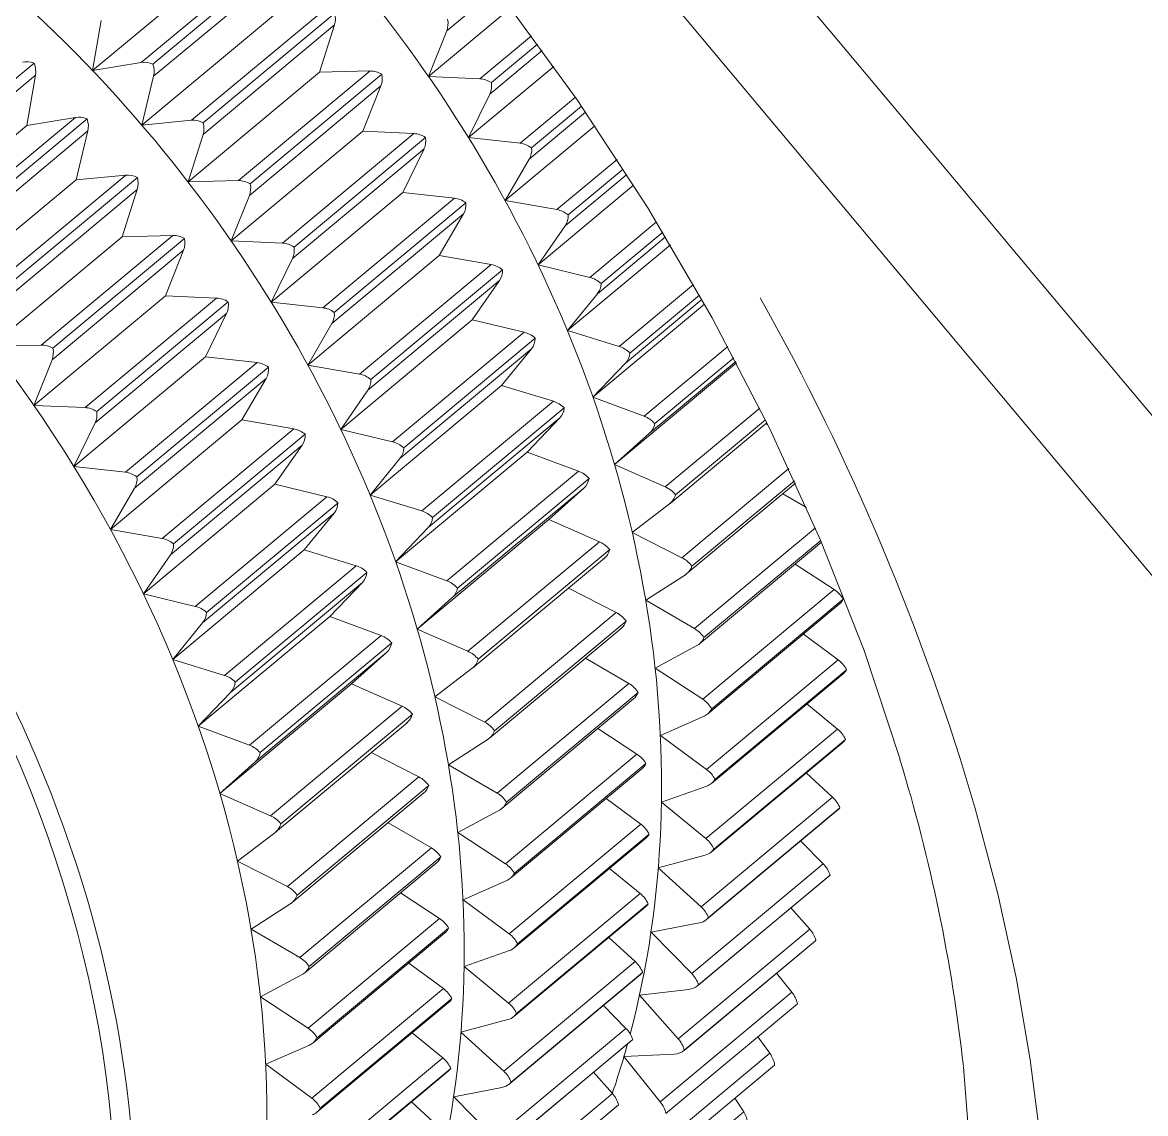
# Model space of a CAD drawing. Header units: metres. Extents: x 2999 to 3109, y 1752 to 1796.
# Drawn here: x 3008.44036 to 3008.44807, y 1761.3687 to 1761.37619 of the extents above; entities that cross this region are included whole.
import ezdxf

# ---------------------------------------------------------------- set-up
doc = ezdxf.new("R2010")
doc.units = ezdxf.units.M
doc.layers.add('PAREDES', color=7, linetype='Continuous')

msp = doc.modelspace()

# ---------------------------------------------------------------- linework, layer by layer
at = {"layer": 'PAREDES', "color": 253, "lineweight": 0}
for p, q in [((3008.365135056973, 1761.471513251216), (3008.474482411902, 1761.340893195721)), ((3008.441174046079, 1761.37591400672), (3008.442077265487, 1761.376666745483)), ((3008.441254057787, 1761.375902862756), (3008.442157390384, 1761.376655656475)), ((3008.440840212531, 1761.375858289867), (3008.441743545128, 1761.376611083587)), ((3008.441258560164, 1761.375820467508), (3008.442161779572, 1761.376573206271)), ((3008.443271251005, 1761.37613064313), (3008.443613724317, 1761.376416028092)), ((3008.44117746572, 1761.375485092417), (3008.442080685128, 1761.37623783118)), ((3008.441518592334, 1761.375517264497), (3008.44242183133, 1761.37626997986)), ((3008.441598873736, 1761.375500854072), (3008.442502093144, 1761.376253592835)), ((3008.443146441269, 1761.375818012181), (3008.44371095095, 1761.376288476833)), ((3008.440898959499, 1761.37620305492), (3008.440840212531, 1761.375858289867)), ((3008.44159822398, 1761.375419478801), (3008.442501462976, 1761.376172194164)), ((3008.442501462976, 1761.376172194164), (3008.442398221361, 1761.375847491085)), ((3008.443271251005, 1761.37613064313), (3008.443146441269, 1761.375818012181)), ((3008.44349796609, 1761.375802772735), (3008.443852720579, 1761.376098398971)), ((3008.443577657198, 1761.375776037851), (3008.443895080567, 1761.376040571885)), ((3008.443566759805, 1761.375697585716), (3008.443926568689, 1761.375997443192)), ((3008.439534494363, 1761.375156959589), (3008.44043771377, 1761.375909698352)), ((3008.440840212531, 1761.375858289867), (3008.441174046079, 1761.37591400672)), ((3008.441495001953, 1761.375094752322), (3008.442398221361, 1761.375847491085)), ((3008.441842089506, 1761.375103259421), (3008.442745308914, 1761.375855998184)), ((3008.442398221361, 1761.375847491085), (3008.442745308914, 1761.375855998184)), ((3008.443420773798, 1761.375398270304), (3008.444006476237, 1761.375886396676)), ((3008.439544120593, 1761.375073958476), (3008.44044734, 1761.375826697239)), ((3008.44044734, 1761.375826697239), (3008.440388593033, 1761.375481932186)), ((3008.441258560164, 1761.375820467508), (3008.44117746572, 1761.375485092417)), ((3008.441922144323, 1761.375081604866), (3008.44282547692, 1761.375834398586)), ((3008.443146441269, 1761.375818012181), (3008.44349796609, 1761.375802772735)), ((3008.441916318499, 1761.375001468329), (3008.442819631507, 1761.375754285448)), ((3008.442819631507, 1761.375754285448), (3008.44269482177, 1761.375441654499)), ((3008.443566759805, 1761.375697585716), (3008.443420773798, 1761.375398270304)), ((3008.443775379827, 1761.375359382862), (3008.44415469667, 1761.375675491646)), ((3008.44383829206, 1761.375251142759), (3008.444224816097, 1761.375573284977)), ((3008.443854304547, 1761.375327668336), (3008.444197339458, 1761.375613523436)), ((3008.439485373625, 1761.374729193423), (3008.440388593033, 1761.375481932186)), ((3008.439819187584, 1761.374784933676), (3008.440722426581, 1761.375537649039)), ((3008.439899218881, 1761.374773766312), (3008.440802457878, 1761.375526481675)), ((3008.440388593033, 1761.375481932186), (3008.440722426581, 1761.375537649039)), ((3008.44117746572, 1761.375485092417), (3008.441518592334, 1761.375517264497)), ((3008.443671806778, 1761.374966426001), (3008.444288081555, 1761.375480026324)), ((3008.439903701669, 1761.374691394464), (3008.440806940666, 1761.375444109827)), ((3008.440806940666, 1761.375444109827), (3008.440725846222, 1761.375108734736)), ((3008.44159822398, 1761.375419478801), (3008.441495001953, 1761.375094752322)), ((3008.441791582773, 1761.374688939137), (3008.44269482177, 1761.375441654499)), ((3008.442143033584, 1761.374673597934), (3008.443046346591, 1761.375426415053)), ((3008.442222818292, 1761.374646941407), (3008.4431260377, 1761.37539968017)), ((3008.44269482177, 1761.375441654499), (3008.443046346591, 1761.375426415053)), ((3008.443420773798, 1761.375398270304), (3008.443775379827, 1761.375359382862)), ((3008.44221180771, 1761.374568434315), (3008.443115140306, 1761.375321228034)), ((3008.443115140306, 1761.375321228034), (3008.442969154299, 1761.375021912622)), ((3008.44383829206, 1761.375251142759), (3008.443671806778, 1761.374966426001)), ((3008.444027965998, 1761.374904004357), (3008.444440756777, 1761.375248016136)), ((3008.444105760828, 1761.374867364076), (3008.444483373285, 1761.375182085846)), ((3008.439822607225, 1761.374356019373), (3008.440725846222, 1761.375108734736)), ((3008.440163733838, 1761.374388191452), (3008.441066972835, 1761.375140906815)), ((3008.440244015241, 1761.374371781028), (3008.441147254237, 1761.375124496391)), ((3008.440725846222, 1761.375108734736), (3008.441066972835, 1761.375140906815)), ((3008.441495001953, 1761.375094752322), (3008.441842089506, 1761.375103259421)), ((3008.444084776925, 1761.374793163926), (3008.444507134484, 1761.375145144645)), ((3008.440243291474, 1761.374290304001), (3008.441146604481, 1761.37504312112)), ((3008.441146604481, 1761.37504312112), (3008.441043382455, 1761.374718394641)), ((3008.441916318499, 1761.375001468329), (3008.441791582773, 1761.374688939137)), ((3008.442065915302, 1761.374269197259), (3008.442969154299, 1761.375021912622)), ((3008.442969154299, 1761.375021912622), (3008.443323760328, 1761.374983025181)), ((3008.443898434532, 1761.374524180386), (3008.444554474027, 1761.375070910175)), ((3008.442420521332, 1761.374230309818), (3008.443323760328, 1761.374983025181)), ((3008.442499372041, 1761.374198493535), (3008.443402591448, 1761.374951232298)), ((3008.443671806778, 1761.374966426001), (3008.444027965998, 1761.374904004357)), ((3008.442483433565, 1761.374122069714), (3008.443386672561, 1761.374874785077)), ((3008.443386672561, 1761.374874785077), (3008.44322018728, 1761.37459006832)), ((3008.444084776925, 1761.374793163926), (3008.443898434532, 1761.374524180386)), ((3008.444254653758, 1761.374438486888), (3008.44471172164, 1761.374819365834)), ((3008.440140143458, 1761.373965679278), (3008.441043382455, 1761.374718394641)), ((3008.440487137411, 1761.37397410802), (3008.441390376408, 1761.374726823383)), ((3008.440567305417, 1761.373952508422), (3008.441470544414, 1761.374705223785)), ((3008.441043382455, 1761.374718394641), (3008.441390376408, 1761.374726823383)), ((3008.444305237153, 1761.37432557724), (3008.444774098623, 1761.374716329078)), ((3008.444331103219, 1761.374397178251), (3008.444754115978, 1761.374749707465)), ((3008.440561460004, 1761.373872395285), (3008.441464699001, 1761.374625110648)), ((3008.441464699001, 1761.374625110648), (3008.441339982865, 1761.374312558055)), ((3008.441791582773, 1761.374688939137), (3008.442143033584, 1761.374673597934)), ((3008.444099738578, 1761.374073391281), (3008.44480651357, 1761.374662394821)), ((3008.44221180771, 1761.374568434315), (3008.442065915302, 1761.374269197259)), ((3008.442316948283, 1761.373837352957), (3008.44322018728, 1761.37459006832)), ((3008.44322018728, 1761.37459006832), (3008.4435763465, 1761.374527646676)), ((3008.442673107503, 1761.373774931313), (3008.4435763465, 1761.374527646676)), ((3008.442750902334, 1761.373738291031), (3008.44365414133, 1761.374491006394)), ((3008.443898434532, 1761.374524180386), (3008.444254653758, 1761.374438486888)), ((3008.442729918429, 1761.373664090881), (3008.443633157426, 1761.374416806244)), ((3008.443633157426, 1761.374416806244), (3008.443446815033, 1761.374147822705)), ((3008.444454711828, 1761.37396484499), (3008.444965042404, 1761.374390113308)), ((3008.440436743867, 1761.373559842692), (3008.441339982865, 1761.374312558055)), ((3008.441339982865, 1761.374312558055), (3008.441691414086, 1761.374297240253)), ((3008.444305237153, 1761.37432557724), (3008.444099738578, 1761.374073391281)), ((3008.444529413239, 1761.373918968685), (3008.445006531091, 1761.374316592477)), ((3008.440788175089, 1761.37354452489), (3008.441691414086, 1761.374297240253)), ((3008.440867866197, 1761.373517790006), (3008.441771198794, 1761.374270583725)), ((3008.442065915302, 1761.374269197259), (3008.442420521332, 1761.374230309818)), ((3008.444274972395, 1761.373615901266), (3008.445042030075, 1761.374255170899)), ((3008.444498641075, 1761.37385018557), (3008.445022937628, 1761.374287105574)), ((3008.440856968803, 1761.373439337871), (3008.441760188211, 1761.374192076634)), ((3008.441760188211, 1761.374192076634), (3008.441614295804, 1761.373892839578)), ((3008.442483433565, 1761.374122069714), (3008.442316948283, 1761.373837352957)), ((3008.442543576036, 1761.373395107342), (3008.443446815033, 1761.374147822705)), ((3008.443446815033, 1761.374147822705), (3008.443803053849, 1761.374062105807)), ((3008.444099738578, 1761.374073391281), (3008.444454711828, 1761.37396484499)), ((3008.442899814852, 1761.373309390444), (3008.443803053849, 1761.374062105807)), ((3008.442976264313, 1761.373268081807), (3008.443879483721, 1761.37402082057)), ((3008.440140143458, 1761.373965679278), (3008.440487137411, 1761.37397410802)), ((3008.442950285058, 1761.37319642584), (3008.443853524054, 1761.373949141202)), ((3008.443853524054, 1761.373949141202), (3008.443648138669, 1761.3736970102)), ((3008.444627202138, 1761.373484959888), (3008.445201652999, 1761.373963706906)), ((3008.440561460004, 1761.373872395285), (3008.440436743867, 1761.373559842692)), ((3008.440711076396, 1761.373140100815), (3008.441614295804, 1761.373892839578)), ((3008.441065588826, 1761.373101135017), (3008.441968901833, 1761.373853952136)), ((3008.441614295804, 1761.373892839578), (3008.441968901833, 1761.373853952136)), ((3008.444498641075, 1761.37385018557), (3008.444274972395, 1761.373615901266)), ((3008.444423424292, 1761.373153701478), (3008.445261025817, 1761.373851707839)), ((3008.444664351014, 1761.373369081806), (3008.445255689037, 1761.373861886157)), ((3008.444699826831, 1761.373434718358), (3008.445242488555, 1761.373886972794)), ((3008.441144513546, 1761.373069420491), (3008.442047752542, 1761.373822135854)), ((3008.442316948283, 1761.373837352957), (3008.442673107503, 1761.373774931313)), ((3008.441128501059, 1761.372992894914), (3008.442031814066, 1761.373745712033)), ((3008.442031814066, 1761.373745712033), (3008.441865254774, 1761.373460893519)), ((3008.442744899672, 1761.372944294837), (3008.443648138669, 1761.3736970102)), ((3008.443648138669, 1761.3736970102), (3008.444003092329, 1761.373588487309)), ((3008.442729918429, 1761.373664090881), (3008.442543576036, 1761.373395107342)), ((3008.444274972395, 1761.373615901266), (3008.444627202138, 1761.373484959888)), ((3008.440436743867, 1761.373559842692), (3008.440788175089, 1761.37354452489)), ((3008.443099872922, 1761.372835748546), (3008.444003092329, 1761.373588487309)), ((3008.443174554744, 1761.372789895641), (3008.444077793741, 1761.373542611004)), ((3008.44477129981, 1761.373000767761), (3008.445420038513, 1761.373541385759)), ((3008.440962015777, 1761.372708178156), (3008.441865254774, 1761.373460893519)), ((3008.441865254774, 1761.373460893519), (3008.442221488005, 1761.373398573632)), ((3008.443143782581, 1761.372721112525), (3008.444047021577, 1761.373473827888)), ((3008.444047021577, 1761.373473827888), (3008.443823352897, 1761.373239543585)), ((3008.444841558295, 1761.372946316649), (3008.445459724659, 1761.373461460697)), ((3008.440856968803, 1761.373439337871), (3008.440711076396, 1761.373140100815)), ((3008.441318268597, 1761.372645834869), (3008.442221488005, 1761.373398573632)), ((3008.442543576036, 1761.373395107342), (3008.442899814852, 1761.373309390444)), ((3008.444805216421, 1761.37288703927), (3008.445469793097, 1761.373440876081)), ((3008.445461630316, 1761.373434082484), (3008.445476945039, 1761.373426247491)), ((3008.441396063427, 1761.372609194587), (3008.442299282835, 1761.37336193335)), ((3008.444664351014, 1761.373369081806), (3008.444423424292, 1761.373153701478)), ((3008.441374985924, 1761.372534916081), (3008.442278298931, 1761.3732877332)), ((3008.442278298931, 1761.3732877332), (3008.442091956538, 1761.37301874966)), ((3008.4429201139, 1761.372486828222), (3008.443823352897, 1761.373239543585)), ((3008.443823352897, 1761.373239543585), (3008.44417558264, 1761.373108602206)), ((3008.442950285058, 1761.37319642584), (3008.442744899672, 1761.372944294837)), ((3008.444423424292, 1761.373153701478), (3008.44477129981, 1761.373000767761)), ((3008.440711076396, 1761.373140100815), (3008.441065588826, 1761.373101135017)), ((3008.443272250043, 1761.372355808487), (3008.44417558264, 1761.373108602206)), ((3008.4448864847, 1761.372514221101), (3008.445620275233, 1761.373125721052)), ((3008.44118873713, 1761.372266010897), (3008.442091956538, 1761.37301874966)), ((3008.442091956538, 1761.37301874966), (3008.442448195354, 1761.372933032762)), ((3008.443344968337, 1761.372305645313), (3008.444248207333, 1761.373058360676)), ((3008.444920242597, 1761.372405056003), (3008.445665939908, 1761.373026483803)), ((3008.444954215918, 1761.372455942965), (3008.445658463712, 1761.373042830885)), ((3008.441128501059, 1761.372992894914), (3008.440962015777, 1761.372708178156)), ((3008.441544956357, 1761.372180317399), (3008.442448195354, 1761.372933032762)), ((3008.442744899672, 1761.372944294837), (3008.443099872922, 1761.372835748546)), ((3008.443309512108, 1761.372239985362), (3008.444212731516, 1761.372992724125)), ((3008.444212731516, 1761.372992724125), (3008.443971804794, 1761.372777343796)), ((3008.44557798648, 1761.372953172805), (3008.445741572344, 1761.372858169855)), ((3008.441621405818, 1761.372139008762), (3008.442524644815, 1761.372891724125)), ((3008.444801581268, 1761.372884155331), (3008.444544332503, 1761.37268846254)), ((3008.441595446151, 1761.372067329395), (3008.442498665559, 1761.372820068158)), ((3008.442498665559, 1761.372820068158), (3008.442293280174, 1761.372567937155)), ((3008.443068491786, 1761.372024526677), (3008.443971804794, 1761.372777343796)), ((3008.443971804794, 1761.372777343796), (3008.444319699901, 1761.372624386679)), ((3008.440962015777, 1761.372708178156), (3008.441318268597, 1761.372645834869)), ((3008.443143782581, 1761.372721112525), (3008.4429201139, 1761.372486828222)), ((3008.444544332503, 1761.37268846254), (3008.4448864847, 1761.372514221101)), ((3008.444972384682, 1761.372027475915), (3008.445802291426, 1761.372719080461)), ((3008.443416367305, 1761.37187159296), (3008.444319699901, 1761.372624386679)), ((3008.445006253769, 1761.371922741965), (3008.445844210105, 1761.372621085152)), ((3008.445037185954, 1761.37196547144), (3008.445838860358, 1761.372633560944)), ((3008.441374985924, 1761.372534916081), (3008.44118873713, 1761.372266010897)), ((3008.441390041177, 1761.371815221792), (3008.442293280174, 1761.372567937155)), ((3008.442293280174, 1761.372567937155), (3008.442648253424, 1761.372459390865)), ((3008.4434866998, 1761.371817243605), (3008.444389938797, 1761.372569958968)), ((3008.441745014426, 1761.371706675502), (3008.442648253424, 1761.372459390865)), ((3008.4429201139, 1761.372486828222), (3008.443272250043, 1761.372355808487)), ((3008.443450377515, 1761.371757942826), (3008.444353596922, 1761.372510681589)), ((3008.445664165263, 1761.372471038879), (3008.445931890567, 1761.372295184814)), ((3008.441819715838, 1761.371660799196), (3008.442722935245, 1761.372413537959)), ((3008.444909792102, 1761.372397382036), (3008.444637250894, 1761.372222238701)), ((3008.441788943675, 1761.371592016081), (3008.442692163082, 1761.372344754844)), ((3008.442692163082, 1761.372344754844), (3008.442468494402, 1761.37211047054)), ((3008.444106791409, 1761.372304986039), (3008.444434865201, 1761.37213786342)), ((3008.44118873713, 1761.372266010897), (3008.441544956357, 1761.372180317399)), ((3008.443309512108, 1761.372239985362), (3008.443068491786, 1761.372024526677)), ((3008.44502865157, 1761.371542469451), (3008.445931890567, 1761.372295184814)), ((3008.445090287827, 1761.371477019438), (3008.445993507235, 1761.372229758201)), ((3008.444637250894, 1761.372222238701), (3008.444972384682, 1761.372027475915)), ((3008.44506284298, 1761.371442104606), (3008.445966062388, 1761.372194843369)), ((3008.441565274994, 1761.371357731777), (3008.442468494402, 1761.37211047054)), ((3008.442468494402, 1761.37211047054), (3008.442820630545, 1761.371979450806)), ((3008.443531645794, 1761.371385124657), (3008.444434865201, 1761.37213786342)), ((3008.443599377012, 1761.37132684652), (3008.444502596419, 1761.372079585283)), ((3008.441595446151, 1761.372067329395), (3008.441390041177, 1761.371815221792)), ((3008.443068491786, 1761.372024526677), (3008.443416367305, 1761.37187159296)), ((3008.443565403691, 1761.371275959558), (3008.444468623099, 1761.372028698321)), ((3008.441917411137, 1761.371226712043), (3008.442820630545, 1761.371979450806)), ((3008.44199003583, 1761.371176470513), (3008.442893368427, 1761.371929264232)), ((3008.445719631275, 1761.371989461245), (3008.445958062982, 1761.371813799365)), ((3008.441954653613, 1761.371110912318), (3008.44285789261, 1761.371863627681)), ((3008.44285789261, 1761.371863627681), (3008.442616872288, 1761.371648168996)), ((3008.444988630983, 1761.371910894526), (3008.444701964054, 1761.371756998767)), ((3008.441390041177, 1761.371815221792), (3008.441745014426, 1761.371706675502)), ((3008.444223127985, 1761.37182409976), (3008.444520784773, 1761.371651094834)), ((3008.445054823986, 1761.371061084002), (3008.445958062982, 1761.371813799365)), ((3008.443446742362, 1761.371755058887), (3008.443189474008, 1761.371559389495)), ((3008.444701964054, 1761.371756998767), (3008.44502865157, 1761.371542469451)), ((3008.44508970122, 1761.370965034375), (3008.445992920628, 1761.371717773138)), ((3008.445113060158, 1761.37099246925), (3008.446016279566, 1761.371745208013)), ((3008.441713633291, 1761.370895453633), (3008.442616872288, 1761.371648168996)), ((3008.442616872288, 1761.371648168996), (3008.442964747806, 1761.371495235279)), ((3008.443617545777, 1761.370898379471), (3008.444520784773, 1761.371651094834)), ((3008.441788943675, 1761.371592016081), (3008.441565274994, 1761.371357731777)), ((3008.443189474008, 1761.371559389495), (3008.443531645794, 1761.371385124657)), ((3008.443651395274, 1761.370793668921), (3008.444554634271, 1761.371546384284)), ((3008.443682347048, 1761.370836374996), (3008.444585586045, 1761.371589090359)), ((3008.442061508809, 1761.370742519916), (3008.442964747806, 1761.371495235279)), ((3008.445744430317, 1761.371510667175), (3008.44595437827, 1761.371338223562)), ((3008.44209551902, 1761.370628869782), (3008.442998758017, 1761.371381585144)), ((3008.442131860894, 1761.37068814716), (3008.443035099891, 1761.371440862523)), ((3008.445037656121, 1761.371426551694), (3008.444737956183, 1761.371294499874)), ((3008.441565274994, 1761.371357731777), (3008.441917411137, 1761.371226712043)), ((3008.444309213168, 1761.371341887479), (3008.444577032072, 1761.37116611177)), ((3008.445051045673, 1761.370585429843), (3008.44595437827, 1761.371338223562)), ((3008.443554953196, 1761.371268285591), (3008.443282411988, 1761.371093142257)), ((3008.444737956183, 1761.371294499874), (3008.445054823986, 1761.371061084002)), ((3008.445086859045, 1761.370493586589), (3008.445990098042, 1761.371246301952)), ((3008.445105627104, 1761.370513954551), (3008.4460088661, 1761.371266669914)), ((3008.442751839314, 1761.371175834639), (3008.443080026295, 1761.371008766976)), ((3008.443673699476, 1761.370413318051), (3008.444577032072, 1761.37116611177)), ((3008.441954653613, 1761.371110912318), (3008.441713633291, 1761.370895453633)), ((3008.443282411988, 1761.371093142257), (3008.443617545777, 1761.370898379471)), ((3008.443707984485, 1761.370313031562), (3008.444611223482, 1761.371065746925)), ((3008.443735335732, 1761.370347868037), (3008.444638574729, 1761.3711005834)), ((3008.442176787299, 1761.370256051613), (3008.443080026295, 1761.371008766976)), ((3008.445738405745, 1761.371036555276), (3008.445920512175, 1761.370870175897)), ((3008.442244424917, 1761.370197695119), (3008.443147757514, 1761.370950488839)), ((3008.445056726117, 1761.370946424102), (3008.444745277428, 1761.370836773941)), ((3008.441713633291, 1761.370895453633), (3008.442061508809, 1761.370742519916)), ((3008.442210545196, 1761.370146886514), (3008.443113784193, 1761.370899601877)), ((3008.44436477278, 1761.370860388201), (3008.444603224076, 1761.370684702921)), ((3008.444745277428, 1761.370836773941), (3008.445051045673, 1761.370585429843)), ((3008.445017273179, 1761.370117460534), (3008.445920512175, 1761.370870175897)), ((3008.443633792077, 1761.370781798081), (3008.443347011959, 1761.370627847366)), ((3008.44505419899, 1761.370029613054), (3008.445957437987, 1761.370782328417)), ((3008.445067871199, 1761.370043327147), (3008.445971110195, 1761.37079604251)), ((3008.442868289079, 1761.370695003316), (3008.443165926278, 1761.37052202179)), ((3008.44369998508, 1761.369931987558), (3008.444603224076, 1761.370684702921)), ((3008.442091883867, 1761.370625985842), (3008.441834541502, 1761.370430214695)), ((3008.443347011959, 1761.370627847366), (3008.443673699476, 1761.370413318051)), ((3008.443758201663, 1761.369863396206), (3008.44466144066, 1761.370616111568)), ((3008.443734842725, 1761.36983596133), (3008.444638081722, 1761.370588676693)), ((3008.445701627293, 1761.370569134065), (3008.445856780401, 1761.370411751401)), ((3008.442262687282, 1761.369769306427), (3008.443165926278, 1761.37052202179)), ((3008.442327488553, 1761.369707301951), (3008.44323072755, 1761.370460017314)), ((3008.445045703917, 1761.370472386955), (3008.444723810322, 1761.370385672772)), ((3008.441834541502, 1761.370430214695), (3008.442176787299, 1761.370256051613)), ((3008.442296536779, 1761.369664595876), (3008.443199775776, 1761.370417311239)), ((3008.444389571822, 1761.370381594131), (3008.444599426175, 1761.370209072161)), ((3008.444723810322, 1761.370385672772), (3008.445017273179, 1761.370117460534)), ((3008.444953467394, 1761.369658934281), (3008.445856780401, 1761.370411751401)), ((3008.443682817215, 1761.37029745525), (3008.443383117277, 1761.37016540343)), ((3008.444991982334, 1761.369575083646), (3008.445895201742, 1761.370327822409)), ((3008.445000034133, 1761.369582580311), (3008.44590327313, 1761.370335295674)), ((3008.442954374262, 1761.370212791034), (3008.443222099566, 1761.370036936969)), ((3008.443383117277, 1761.37016540343), (3008.44369998508, 1761.369931987558)), ((3008.443696187178, 1761.369456356798), (3008.444599426175, 1761.370209072161)), ((3008.442200094701, 1761.370139212547), (3008.441927553493, 1761.369964069212)), ((3008.44373190695, 1761.369364435188), (3008.444635239547, 1761.370117228908)), ((3008.443750675009, 1761.369384803151), (3008.444654007605, 1761.37013759687)), ((3008.445634149453, 1761.370110240104), (3008.445763428982, 1761.369964747992)), ((3008.44231886057, 1761.369284221606), (3008.443222099566, 1761.370036936969)), ((3008.445004639666, 1761.370006472172), (3008.444673648534, 1761.36994298613)), ((3008.441927553493, 1761.369964069212), (3008.442262687282, 1761.369769306427)), ((3008.44235312599, 1761.369183958517), (3008.443256364987, 1761.36993667388)), ((3008.442380496826, 1761.369218771593), (3008.443283716234, 1761.369971510356)), ((3008.444673648534, 1761.36994298613), (3008.444953467394, 1761.369658934281)), ((3008.444860209575, 1761.369212009229), (3008.445763428982, 1761.369964747992)), ((3008.44438354725, 1761.369907482232), (3008.44456565368, 1761.369741102852)), ((3008.444900302746, 1761.369131788124), (3008.445803541743, 1761.369884503487)), ((3008.444902342355, 1761.369133535363), (3008.445805674952, 1761.369886329082)), ((3008.443701793612, 1761.369817249301), (3008.443390418933, 1761.369707700896)), ((3008.443009933874, 1761.369731291756), (3008.443248365581, 1761.369555629877)), ((3008.443390418933, 1761.369707700896), (3008.443696187178, 1761.369456356798)), ((3008.443662414684, 1761.368988387489), (3008.44456565368, 1761.369741102852)), ((3008.442278933582, 1761.369652725037), (3008.441992173053, 1761.369498750922)), ((3008.443699360084, 1761.36890051661), (3008.444602579491, 1761.369653255373)), ((3008.443713032293, 1761.368914230702), (3008.4446162517, 1761.369666969465)), ((3008.445536272683, 1761.369661796467), (3008.445640817145, 1761.369531018546)), ((3008.442345126585, 1761.368802914514), (3008.443248365581, 1761.369555629877)), ((3008.444933814234, 1761.369550626226), (3008.444594979334, 1761.369510582133)), ((3008.444737504137, 1761.368778201426), (3008.445640817145, 1761.369531018546)), ((3008.441992173053, 1761.369498750922), (3008.44231886057, 1761.369284221606)), ((3008.442380003819, 1761.368706864886), (3008.443283223227, 1761.369459603649)), ((3008.442403269157, 1761.368734221405), (3008.443306582164, 1761.369487038524)), ((3008.444594979334, 1761.369510582133), (3008.444860209575, 1761.369212009229)), ((3008.444775342289, 1761.368698201888), (3008.445678561697, 1761.369450940651)), ((3008.444346768798, 1761.36944006102), (3008.444501847895, 1761.3692825766)), ((3008.443690845422, 1761.369343313911), (3008.443368877816, 1761.369256497971)), ((3008.443034732916, 1761.369252497687), (3008.443244587269, 1761.369079975717)), ((3008.443368877816, 1761.369256497971), (3008.443662414684, 1761.368988387489)), ((3008.443598608898, 1761.368529861237), (3008.444501847895, 1761.3692825766)), ((3008.445408223428, 1761.369225624474), (3008.445489402059, 1761.369112298936)), ((3008.44232795872, 1761.369168382205), (3008.442028258782, 1761.369036330386)), ((3008.443637030239, 1761.368445932245), (3008.444540269236, 1761.369198647608)), ((3008.443645195227, 1761.368453483867), (3008.444548434224, 1761.36920619923)), ((3008.442341348272, 1761.368327260354), (3008.443244587269, 1761.369079975717)), ((3008.444833360465, 1761.36910659208), (3008.444488201125, 1761.369090266855)), ((3008.444488201125, 1761.369090266855), (3008.444737504137, 1761.368778201426)), ((3008.444586182651, 1761.368359560173), (3008.445489402059, 1761.369112298936)), ((3008.442028258782, 1761.369036330386), (3008.442345126585, 1761.368802914514)), ((3008.442377068044, 1761.368235338744), (3008.443280287452, 1761.368988077507)), ((3008.442395836103, 1761.368255706706), (3008.44329905551, 1761.369008445469)), ((3008.444619303906, 1761.368278159051), (3008.445522616913, 1761.36903097617)), ((3008.444279290959, 1761.368981167059), (3008.444408590076, 1761.368835651548)), ((3008.44364980076, 1761.368877375727), (3008.443318790039, 1761.368813913085)), ((3008.44350525748, 1761.368082857829), (3008.444408590076, 1761.368835651548)), ((3008.443028708344, 1761.368778385787), (3008.443210814774, 1761.368612006408)), ((3008.443318790039, 1761.368813913085), (3008.443598608898, 1761.368529861237)), ((3008.443545444251, 1761.36800271508), (3008.444448683248, 1761.368755430443)), ((3008.44354748386, 1761.368004462318), (3008.444450722857, 1761.368757177681)), ((3008.445250032247, 1761.368803779442), (3008.445310000051, 1761.368710466506)), ((3008.444406761054, 1761.367957751143), (3008.445310000051, 1761.368710466506))]:
    msp.add_line(p, q, dxfattribs=at)
for points in [[(3008.436012539597, 1761.381987985536), (3008.436449944218, 1761.38184867034), (3008.436880663515, 1761.381690147403), (3008.437339162323, 1761.381499201322), (3008.43778966113, 1761.381289857273), (3008.438477443342, 1761.380929042885), (3008.439170083915, 1761.38051526397), (3008.439860611072, 1761.380050763322), (3008.440542880189, 1761.379538316985), (3008.441211155875, 1761.378981162986), (3008.441859929119, 1761.378382649264), (3008.442484326516, 1761.377746695651), (3008.443079681454, 1761.377077355291), (3008.443641982519, 1761.376379229826), (3008.444167272717, 1761.375657046049), (3008.4446523482, 1761.374915962251), (3008.445094153144, 1761.374161340233), (3008.44549021291, 1761.373398988536), (3008.445838235714, 1761.372635067768), (3008.446136491374, 1761.371876208675), (3008.446383682873, 1761.371129285229)], [(3008.446898938941, 1761.370792192067), (3008.447053996417, 1761.370207051597), (3008.447180341829, 1761.369631107078), (3008.447277977455, 1761.369066827941), (3008.44734709277, 1761.368516840329), (3008.447387940363, 1761.367983504828), (3008.447400812001, 1761.367469135226), (3008.447386323776, 1761.366976038221), (3008.44734502211, 1761.366506223401), (3008.447277984543, 1761.366061826579), (3008.447186105756, 1761.365644631498), (3008.447070437145, 1761.365256234702), (3008.446932300006, 1761.364898100492), (3008.446773059161, 1761.364571451011)], [(3008.44681812381, 1761.369018643096), (3008.446855097186, 1761.368545463796), (3008.446866456332, 1761.36809223252), (3008.446852521295, 1761.367660848943), (3008.446814064878, 1761.367253432565), (3008.446752055776, 1761.366871868885), (3008.446667447436, 1761.366517871449), (3008.446561295602, 1761.366192841443), (3008.446434999925, 1761.365898149568), (3008.44628987515, 1761.365634697455), (3008.446127318723, 1761.365403097782), (3008.445949111181, 1761.365203885935), (3008.445756608583, 1761.365036963366), (3008.445551643682, 1761.364902232596), (3008.445335585573, 1761.364799009006)]]:
    msp.add_lwpolyline(points, dxfattribs=at)
for centre, radius, start, end in [((3009.676827079062, 1762.285709528957), 1.466147559632665, 210.8146830557488, 229.0535089544584), ((2890.800908319564, 1662.770187747473), 153.508512631862, 39.95148548770695, 40.01526449184303), ((2900.617963891043, 1670.98857066539), 140.7010131401963, 39.9529715888732, 40.02233896083693), ((3008.430825791098, 1761.366087703778), 0.01674842199991173, 16.31444724529042, 29.35886546593682), ((3008.435326457584, 1761.367745302727), 0.01156270640984473, 6.341674378297632, 17.0163994467445)]:
    msp.add_arc(centre, radius, start, end, dxfattribs=at)
for centre, major_axis, ratio, start_param, end_param in [((3011.830666244882, 1764.088775767936), (3.262736375842771, 2.73136916975431), 0.5783642864339333, 3.047316074371338, 3.235869169235229), ((3008.43774248819, 1761.372444567215), (0.005025472991637615, -0.006030334384156242), 0.8089340818482185, 0.5219685435295105, 2.178149700164795), ((3008.436387629696, 1761.371315494171), (0.005025472991637615, -0.006030334384156242), 0.8089340818482185, 0.5219685435295105, 2.178149700164795), ((3008.434129458193, 1761.369433604007), (0.004929453914058771, -0.005915065025470412), 0.8089340707589203, 0.07397518306970596, 3.061085939407349), ((3008.434129458193, 1761.369433604007), (0.005025472991637615, -0.006030334384156242), 0.8089340818482185, 6.283098220825195, 9.424691200256348), ((3008.435032697189, 1761.37018631937), (0.005025472991637615, -0.006030334384156242), 0.8089340818482185, 4.205712230032077e-06, 2.229350805282593), ((3008.442364816778, 1761.376243383816), (0.0001024051150082556, -0.0001228977513795617), 0.8089340472728174, 0.4768977761268616, 1.046950817108154), ((3008.443137513163, 1761.376209958712), (0.0001024051150082556, -0.0001228977513795617), 0.8089340472728174, 0.4127836525440216, 0.9828366637229919), ((3008.440416703306, 1761.375770683544), (0.0001024051150082556, -0.0001228977513795617), 0.8089340472728174, 2.19358229637146, 2.763635396957397), ((3008.440306520431, 1761.375880622813), (0.0001024051150082556, -0.0001228977513795617), 0.8089340472728174, 0.6051260232925415, 1.175179004669189), ((3008.441224099186, 1761.37576750076), (0.0001024051150082556, -0.0001228977513795617), 0.8089340472728174, 2.129468202590942, 2.699521064758301), ((3008.441119604178, 1761.375883196543), (0.0001024051150082556, -0.0001228977513795617), 0.8089340472728174, 0.5410119295120239, 1.111064910888672), ((3008.442777837594, 1761.375707796217), (0.0001024051150082556, -0.0001228977513795617), 0.8089340472728174, 2.001239776611328, 2.571292877197266), ((3008.442685893665, 1761.375833601031), (0.0001024051150082556, -0.0001228977513795617), 0.8089340472728174, 0.4127836525440216, 0.9828366637229919), ((3008.443521511662, 1761.375654652212), (0.0001024051150082556, -0.0001228977513795617), 0.8089340472728174, 1.937125682830811, 2.507178783416748), ((3008.443436470123, 1761.375784762742), (0.0001024051150082556, -0.0001228977513795617), 0.8089340472728174, 0.3486694991588593, 0.9187225103378296), ((3008.440772499277, 1761.375391119678), (0.0001024051150082556, -0.0001228977513795617), 0.8089340472728174, 2.129468202590942, 2.699521064758301), ((3008.44066798468, 1761.375506838862), (0.0001024051150082556, -0.0001228977513795617), 0.8089340472728174, 0.5410119295120239, 1.111064910888672), ((3008.441560032318, 1761.375369637355), (0.0001024051150082556, -0.0001228977513795617), 0.8089340472728174, 2.065354108810425, 2.635406970977783), ((3008.44146159737, 1761.375490645054), (0.0001024051150082556, -0.0001228977513795617), 0.8089340472728174, 0.4768977761268616, 1.046950817108154), ((3008.443069911753, 1761.375278271131), (0.0001024051150082556, -0.0001228977513795617), 0.8089340472728174, 1.937125682830811, 2.507178783416748), ((3008.442984850625, 1761.37540840506), (0.0001024051150082556, -0.0001228977513795617), 0.8089340472728174, 0.3486694991588593, 0.9187225103378296), ((3008.443789890077, 1761.375211976651), (0.0001024051150082556, -0.0001228977513795617), 0.8089340472728174, 1.873011589050293, 2.44306468963623), ((3008.443712049109, 1761.375345846541), (0.0001024051150082556, -0.0001228977513795617), 0.8089340472728174, 0.2845553755760193, 0.8546083569526672), ((3008.441108319219, 1761.374993201317), (0.0001024051150082556, -0.0001228977513795617), 0.8089340472728174, 2.065354108810425, 2.635406970977783), ((3008.441009884272, 1761.375114209016), (0.0001024051150082556, -0.0001228977513795617), 0.8089340472728174, 0.4768977761268616, 1.046950817108154), ((3008.441874618186, 1761.374955057454), (0.0001024051150082556, -0.0001228977513795617), 0.8089340472728174, 2.001239776611328, 2.571292877197266), ((3008.441782674257, 1761.375080862268), (0.0001024051150082556, -0.0001228977513795617), 0.8089340472728174, 0.4127836525440216, 0.9828366637229919), ((3008.443338270579, 1761.37483561897), (0.0001024051150082556, -0.0001228977513795617), 0.8089340472728174, 1.873011589050293, 2.44306468963623), ((3008.443260429611, 1761.37496948886), (0.0001024051150082556, -0.0001228977513795617), 0.8089340472728174, 0.2845553755760193, 0.8546083569526672), ((3008.444033295112, 1761.374757866971), (0.0001024051150082556, -0.0001228977513795617), 0.8089340472728174, 1.808897495269775, 2.378950357437134), ((3008.443963085675, 1761.374894981421), (0.0001024051150082556, -0.0001228977513795617), 0.8089340472728174, 0.2204412370920181, 0.7904942631721497), ((3008.441422998688, 1761.374578699773), (0.0001024051150082556, -0.0001228977513795617), 0.8089340472728174, 2.001239776611328, 2.571292877197266), ((3008.441331054759, 1761.374704504587), (0.0001024051150082556, -0.0001228977513795617), 0.8089340472728174, 0.4127836525440216, 0.9828366637229919), ((3008.442166672757, 1761.374525555768), (0.0001024051150082556, -0.0001228977513795617), 0.8089340472728174, 1.937125682830811, 2.507178783416748), ((3008.442081631218, 1761.374655666297), (0.0001024051150082556, -0.0001228977513795617), 0.8089340472728174, 0.3486694991588593, 0.9187225103378296), ((3008.443581675614, 1761.374381509289), (0.0001024051150082556, -0.0001228977513795617), 0.8089340472728174, 1.808897495269775, 2.378950357437134), ((3008.443511466177, 1761.37451862374), (0.0001024051150082556, -0.0001228977513795617), 0.8089340472728174, 0.2204412370920181, 0.7904942631721497), ((3008.444250882299, 1761.37429428275), (0.0001024051150082556, -0.0001228977513795617), 0.8089340472728174, 1.744783282279968, 2.314836263656616), ((3008.444188489386, 1761.374434040449), (0.0001024051150082556, -0.0001228977513795617), 0.8089340472728174, 0.156327098608017, 0.7263801097869873), ((3008.441715053258, 1761.374149198086), (0.0001024051150082556, -0.0001228977513795617), 0.8089340472728174, 1.937125682830811, 2.507178783416748), ((3008.441630011719, 1761.374279308616), (0.0001024051150082556, -0.0001228977513795617), 0.8089340472728174, 0.3486694991588593, 0.9187225103378296), ((3008.442434937982, 1761.374082825251), (0.0001024051150082556, -0.0001228977513795617), 0.8089340472728174, 1.873011589050293, 2.44306468963623), ((3008.442357116603, 1761.37421667174), (0.0001024051150082556, -0.0001228977513795617), 0.8089340472728174, 0.2845553755760193, 0.8546083569526672), ((3008.44379928239, 1761.373917901669), (0.0001024051150082556, -0.0001228977513795617), 0.8089340472728174, 1.744783282279968, 2.314836263656616), ((3008.443736869887, 1761.374057682768), (0.0001024051150082556, -0.0001228977513795617), 0.8089340472728174, 0.156327098608017, 0.7263801097869873), ((3008.440519759691, 1761.37382598441), (0.0001024051150082556, -0.0001228977513795617), 0.8089340472728174, 2.001239776611328, 2.571292877197266), ((3008.440427815763, 1761.373951789224), (0.0001024051150082556, -0.0001228977513795617), 0.8089340472728174, 0.4127836525440216, 0.9828366637229919), ((3008.444441826759, 1761.373823160171), (0.0001024051150082556, -0.0001228977513795617), 0.8089340472728174, 1.680669188499451, 2.250722169876099), ((3008.444387454951, 1761.373964936405), (0.0001024051150082556, -0.0001228977513795617), 0.8089340472728174, 0.09221296012401581, 0.662265956401825), ((3008.441983318484, 1761.373706467569), (0.0001024051150082556, -0.0001228977513795617), 0.8089340472728174, 1.873011589050293, 2.44306468963623), ((3008.441905497105, 1761.373840314059), (0.0001024051150082556, -0.0001228977513795617), 0.8089340472728174, 0.2845553755760193, 0.8546083569526672), ((3008.442678436617, 1761.373628793926), (0.0001024051150082556, -0.0001228977513795617), 0.8089340472728174, 1.808897495269775, 2.378950357437134), ((3008.44260813358, 1761.37376583002), (0.0001024051150082556, -0.0001228977513795617), 0.8089340472728174, 0.2204412370920181, 0.7904942631721497), ((3008.440811814261, 1761.373396482723), (0.0001024051150082556, -0.0001228977513795617), 0.8089340472728174, 1.937125682830811, 2.507178783416748), ((3008.443990207261, 1761.373446802489), (0.0001024051150082556, -0.0001228977513795617), 0.8089340472728174, 1.680669188499451, 2.250722169876099), ((3008.443935835453, 1761.373588578724), (0.0001024051150082556, -0.0001228977513795617), 0.8089340472728174, 0.09221296012401581, 0.662265956401825), ((3008.440726772722, 1761.373526593253), (0.0001024051150082556, -0.0001228977513795617), 0.8089340472728174, 0.3486694991588593, 0.9187225103378296), ((3008.444605116413, 1761.373346278698), (0.0001024051150082556, -0.0001228977513795617), 0.8089340472728174, 1.616555094718933, 2.186608076095581), ((3008.442226836708, 1761.373252412845), (0.0001024051150082556, -0.0001228977513795617), 0.8089340472728174, 1.808897495269775, 2.378950357437134), ((3008.444559157491, 1761.373489605469), (0.0001024051150082556, -0.0001228977513795617), 0.8089340472728174, 0.02809882536530495, 0.5981518030166626), ((3008.442156514082, 1761.373389472339), (0.0001024051150082556, -0.0001228977513795617), 0.8089340472728174, 0.2204412370920181, 0.7904942631721497), ((3008.442896043393, 1761.373165186306), (0.0001024051150082556, -0.0001228977513795617), 0.8089340472728174, 1.744783282279968, 2.314836263656616), ((3008.44283365048, 1761.373304944005), (0.0001024051150082556, -0.0001228977513795617), 0.8089340472728174, 0.156327098608017, 0.7263801097869873), ((3008.441080099076, 1761.372953728806), (0.0001024051150082556, -0.0001228977513795617), 0.8089340472728174, 1.873011589050293, 2.44306468963623), ((3008.444153496915, 1761.372969921017), (0.0001024051150082556, -0.0001228977513795617), 0.8089340472728174, 1.616555094718933, 2.186608076095581), ((3008.441002258108, 1761.373087598696), (0.0001024051150082556, -0.0001228977513795617), 0.8089340472728174, 0.2845553755760193, 0.8546083569526672), ((3008.444107537993, 1761.373113247788), (0.0001024051150082556, -0.0001228977513795617), 0.8089340472728174, 0.02809882536530495, 0.5981518030166626), ((3008.444740265948, 1761.372865739382), (0.0001024051150082556, -0.0001228977513795617), 0.8089340472728174, 1.552440881729126, 2.122493982315063), ((3008.442444423895, 1761.372788828625), (0.0001024051150082556, -0.0001228977513795617), 0.8089340472728174, 1.744783282279968, 2.314836263656616), ((3008.444702791717, 1761.373009960422), (0.0001024051150082556, -0.0001228977513795617), 0.8089340472728174, 6.247169971466064, 6.817223072052002), ((3008.442382030981, 1761.372928586323), (0.0001024051150082556, -0.0001228977513795617), 0.8089340472728174, 0.156327098608017, 0.7263801097869873), ((3008.443086987853, 1761.372694063726), (0.0001024051150082556, -0.0001228977513795617), 0.8089340472728174, 1.680669188499451, 2.250722169876099), ((3008.443032616045, 1761.372835839961), (0.0001024051150082556, -0.0001228977513795617), 0.8089340472728174, 0.09221296012401581, 0.662265956401825), ((3008.441323597711, 1761.372499697482), (0.0001024051150082556, -0.0001228977513795617), 0.8089340472728174, 1.808897495269775, 2.378950357437134), ((3008.441253275085, 1761.372636756976), (0.0001024051150082556, -0.0001228977513795617), 0.8089340472728174, 0.2204412370920181, 0.7904942631721497), ((3008.44428864645, 1761.3724893817), (0.0001024051150082556, -0.0001228977513795617), 0.8089340472728174, 1.552440881729126, 2.122493982315063), ((3008.444251191807, 1761.37263357934), (0.0001024051150082556, -0.0001228977513795617), 0.8089340472728174, 6.247169971466064, 6.817223072052002), ((3008.442635368355, 1761.372317706045), (0.0001024051150082556, -0.0001228977513795617), 0.8089340472728174, 1.680669188499451, 2.250722169876099), ((3008.444846642032, 1761.372383439759), (0.0001024051150082556, -0.0001228977513795617), 0.8089340472728174, 1.488326787948608, 2.058379888534546), ((3008.444817911493, 1761.37252805551), (0.0001024051150082556, -0.0001228977513795617), 0.8089340472728174, 6.283185005187988, 6.753108978271484), ((3008.442580996546, 1761.372459482279), (0.0001024051150082556, -0.0001228977513795617), 0.8089340472728174, 0.09221296012401581, 0.662265956401825), ((3008.444817911493, 1761.37252805551), (0.0001024051150082556, -0.0001228977513795617), 0.8089340472728174, 6.183055877685547, 6.283185005187988), ((3008.443250277507, 1761.372217182254), (0.0001024051150082556, -0.0001228977513795617), 0.8089340472728174, 1.616555094718933, 2.186608076095581), ((3008.443204298996, 1761.372360532425), (0.0001024051150082556, -0.0001228977513795617), 0.8089340472728174, 0.02809882536530495, 0.5981518030166626), ((3008.445874798203, 1761.372174359706), (0.0001024051150082556, -0.0001228977513795617), 0.8089340472728174, 1.360098481178284, 1.930151462554932), ((3008.445863637684, 1761.37231776452), (0.0001024051150082556, -0.0001228977513795617), 0.8089340472728174, 1.978152113224496e-07, 0.3416952788829803), ((3008.441541184898, 1761.372036113262), (0.0001024051150082556, -0.0001228977513795617), 0.8089340472728174, 1.744783282279968, 2.314836263656616), ((3008.441478791985, 1761.37217587096), (0.0001024051150082556, -0.0001228977513795617), 0.8089340472728174, 0.156327098608017, 0.7263801097869873), ((3008.444395022533, 1761.372007082077), (0.0001024051150082556, -0.0001228977513795617), 0.8089340472728174, 1.488326787948608, 2.058379888534546), ((3008.444366217984, 1761.372151596073), (0.0001024051150082556, -0.0001228977513795617), 0.8089340472728174, 6.283185005187988, 6.753108978271484), ((3008.444923911718, 1761.371901489033), (0.0001024051150082556, -0.0001228977513795617), 0.8089340472728174, 1.424212694168091, 1.994265675544739), ((3008.442798658009, 1761.371840824572), (0.0001024051150082556, -0.0001228977513795617), 0.8089340472728174, 1.616555094718933, 2.186608076095581), ((3008.442752699087, 1761.371984151343), (0.0001024051150082556, -0.0001228977513795617), 0.8089340472728174, 0.02809882536530495, 0.5981518030166626), ((3008.444903829065, 1761.372045663117), (0.0001024051150082556, -0.0001228977513795617), 0.8089340472728174, 6.118941783905029, 6.283041477203369), ((3008.444903829065, 1761.372045663117), (0.0001024051150082556, -0.0001228977513795617), 0.8089340472728174, 6.283041477203369, 6.688994884490967), ((3008.443385427042, 1761.371736642938), (0.0001024051150082556, -0.0001228977513795617), 0.8089340472728174, 1.552440881729126, 2.122493982315063), ((3008.443347952811, 1761.371880863977), (0.0001024051150082556, -0.0001228977513795617), 0.8089340472728174, 6.247169971466064, 6.817223072052002), ((3008.445892775695, 1761.371698769967), (0.0001024051150082556, -0.0001228977513795617), 0.8089340472728174, 1.295984387397766, 1.866037368774414), ((3008.441732129358, 1761.371564990682), (0.0001024051150082556, -0.0001228977513795617), 0.8089340472728174, 1.680669188499451, 2.250722169876099), ((3008.445890515513, 1761.371840670889), (0.0001024051150082556, -0.0001228977513795617), 0.8089340472728174, 9.38590892474167e-05, 0.2775811553001404), ((3008.44167775755, 1761.371706766917), (0.0001024051150082556, -0.0001228977513795617), 0.8089340472728174, 0.09221296012401581, 0.662265956401825), ((3008.444472198619, 1761.371525052996), (0.0001024051150082556, -0.0001228977513795617), 0.8089340472728174, 1.424212694168091, 1.994265675544739), ((3008.444452209567, 1761.371669305435), (0.0001024051150082556, -0.0001228977513795617), 0.8089340472728174, 6.283041477203369, 6.688994884490967), ((3008.444971559206, 1761.371421644343), (0.0001024051150082556, -0.0001228977513795617), 0.8089340472728174, 1.360098481178284, 1.930151462554932), ((3008.442933807544, 1761.371360285256), (0.0001024051150082556, -0.0001228977513795617), 0.8089340472728174, 1.552440881729126, 2.122493982315063), ((3008.444960418276, 1761.371565025757), (0.0001024051150082556, -0.0001228977513795617), 0.8089340472728174, 1.978152113224496e-07, 0.3416952788829803), ((3008.442896333312, 1761.371504506296), (0.0001024051150082556, -0.0001228977513795617), 0.8089340472728174, 6.247169971466064, 6.817223072052002), ((3008.443491783537, 1761.371254366714), (0.0001024051150082556, -0.0001228977513795617), 0.8089340472728174, 1.488326787948608, 2.058379888534546), ((3008.444960418276, 1761.371565025757), (0.0001024051150082556, -0.0001228977513795617), 0.8089340472728174, 6.054827690124512, 6.283185482025146), ((3008.443462978988, 1761.37139888071), (0.0001024051150082556, -0.0001228977513795617), 0.8089340472728174, 6.283185005187988, 6.753108978271484), ((3008.445881039736, 1761.371229388744), (0.0001024051150082556, -0.0001228977513795617), 0.8089340472728174, 1.231870293617249, 1.801923274993896), ((3008.441895419012, 1761.371088109209), (0.0001024051150082556, -0.0001228977513795617), 0.8089340472728174, 1.616555094718933, 2.186608076095581), ((3008.443462978988, 1761.37139888071), (0.0001024051150082556, -0.0001228977513795617), 0.8089340472728174, 6.183055877685547, 6.283185005187988), ((3008.445887673338, 1761.371369223103), (0.0001024051150082556, -0.0001228977513795617), 0.8089340472728174, 6.283185005187988, 6.496652126312256), ((3008.44184936649, 1761.371231357624), (0.0001024051150082556, -0.0001228977513795617), 0.8089340472728174, 0.02809882536530495, 0.5981518030166626), ((3008.444519939708, 1761.371045286661), (0.0001024051150082556, -0.0001228977513795617), 0.8089340472728174, 1.360098481178284, 1.930151462554932), ((3008.444508798778, 1761.371188668076), (0.0001024051150082556, -0.0001228977513795617), 0.8089340472728174, 1.978155097503986e-07, 0.3416952788829803), ((3008.443040183628, 1761.370877985633), (0.0001024051150082556, -0.0001228977513795617), 0.8089340472728174, 1.488326787948608, 2.058379888534546), ((3008.444989536698, 1761.370946054605), (0.0001024051150082556, -0.0001228977513795617), 0.8089340472728174, 1.295984387397766, 1.866037368774414), ((3008.444987276516, 1761.371087955526), (0.0001024051150082556, -0.0001228977513795617), 0.8089340472728174, 9.38590892474167e-05, 0.2775811553001404), ((3008.443011359489, 1761.371022523028), (0.0001024051150082556, -0.0001228977513795617), 0.8089340472728174, 6.283185005187988, 6.753108978271484), ((3008.444987276516, 1761.371087955526), (0.0001024051150082556, -0.0001228977513795617), 0.8089340472728174, 5.990713596343994, 6.283278942108154), ((3008.443568979212, 1761.370772314233), (0.0001024051150082556, -0.0001228977513795617), 0.8089340472728174, 1.424212694168091, 1.994265675544739), ((3008.44354897057, 1761.370916590072), (0.0001024051150082556, -0.0001228977513795617), 0.8089340472728174, 6.283041477203369, 6.688994884490967), ((3008.445839492449, 1761.370768044439), (0.0001024051150082556, -0.0001228977513795617), 0.8089340472728174, 1.167756080627441, 1.737809062004089), ((3008.44354897057, 1761.370916590072), (0.0001024051150082556, -0.0001228977513795617), 0.8089340472728174, 6.118941783905029, 6.283041477203369), ((3008.445855013283, 1761.370905249569), (0.0001024051150082556, -0.0001228977513795617), 0.8089340472728174, 4.626121517503634e-05, 0.1493528783321381), ((3008.442030568548, 1761.370607569893), (0.0001024051150082556, -0.0001228977513795617), 0.8089340472728174, 1.552440881729126, 2.122493982315063), ((3008.441993094315, 1761.370751790933), (0.0001024051150082556, -0.0001228977513795617), 0.8089340472728174, 6.247169971466064, 6.817223072052002), ((3008.4445379172, 1761.370569696923), (0.0001024051150082556, -0.0001228977513795617), 0.8089340472728174, 1.295984387397766, 1.866037368774414), ((3008.444535657018, 1761.370711597845), (0.0001024051150082556, -0.0001228977513795617), 0.8089340472728174, 9.38590892474167e-05, 0.2775811553001404), ((3008.44497770714, 1761.370476595024), (0.0001024051150082556, -0.0001228977513795617), 0.8089340472728174, 1.231870293617249, 1.801923274993896), ((3008.443117359713, 1761.370395956551), (0.0001024051150082556, -0.0001228977513795617), 0.8089340472728174, 1.424212694168091, 1.994265675544739), ((3008.443097351072, 1761.370540232391), (0.0001024051150082556, -0.0001228977513795617), 0.8089340472728174, 6.283041477203369, 6.688994884490967), ((3008.444984434341, 1761.37061650774), (0.0001024051150082556, -0.0001228977513795617), 0.8089340472728174, 5.926599502563477, 6.283185005187988), ((3008.444984434341, 1761.37061650774), (0.0001024051150082556, -0.0001228977513795617), 0.8089340472728174, 6.283185005187988, 6.496652126312256), ((3008.443616700712, 1761.370292571298), (0.0001024051150082556, -0.0001228977513795617), 0.8089340472728174, 1.360098481178284, 1.930151462554932), ((3008.445768414704, 1761.370316683529), (0.0001024051150082556, -0.0001228977513795617), 0.8089340472728174, 1.103641986846924, 1.673694968223572), ((3008.443605559781, 1761.370435952713), (0.0001024051150082556, -0.0001228977513795617), 0.8089340472728174, 6.054827690124512, 6.283185482025146), ((3008.443605559781, 1761.370435952713), (0.0001024051150082556, -0.0001228977513795617), 0.8089340472728174, 1.978152113224496e-07, 0.3416952788829803), ((3008.445792796626, 1761.37045072016), (0.0001024051150082556, -0.0001228977513795617), 0.8089340472728174, 3.935772383556468e-07, 0.0852387398481369), ((3008.44213694463, 1761.37012527027), (0.0001024051150082556, -0.0001228977513795617), 0.8089340472728174, 1.488326787948608, 2.058379888534546), ((3008.442108120492, 1761.370269807665), (0.0001024051150082556, -0.0001228977513795617), 0.8089340472728174, 6.183055877685547, 6.283185005187988), ((3008.442108120492, 1761.370269807665), (0.0001024051150082556, -0.0001228977513795617), 0.8089340472728174, 6.283185005187988, 6.753108978271484), ((3008.444526087641, 1761.370100237343), (0.0001024051150082556, -0.0001228977513795617), 0.8089340472728174, 1.231870293617249, 1.801923274993896), ((3008.444532814843, 1761.370240150059), (0.0001024051150082556, -0.0001228977513795617), 0.8089340472728174, 6.283185005187988, 6.496652126312256), ((3008.444936253452, 1761.370015329076), (0.0001024051150082556, -0.0001228977513795617), 0.8089340472728174, 1.167756080627441, 1.737809062004089), ((3008.443165081213, 1761.369916213617), (0.0001024051150082556, -0.0001228977513795617), 0.8089340472728174, 1.360098481178284, 1.930151462554932), ((3008.444951774286, 1761.370152534206), (0.0001024051150082556, -0.0001228977513795617), 0.8089340472728174, 5.862485408782959, 6.283231735229492), ((3008.444951774286, 1761.370152534206), (0.0001024051150082556, -0.0001228977513795617), 0.8089340472728174, 4.626121517503634e-05, 0.1493528783321381), ((3008.443153846683, 1761.370059516675), (0.0001024051150082556, -0.0001228977513795617), 0.8089340472728174, 1.978152255333043e-07, 0.3416952788829803), ((3008.443634678204, 1761.36981698156), (0.0001024051150082556, -0.0001228977513795617), 0.8089340472728174, 1.295984387397766, 1.866037368774414), ((3008.445668013358, 1761.369877150732), (0.0001024051150082556, -0.0001228977513795617), 0.8089340472728174, 1.039527893066406, 1.609580874443054), ((3008.443632418021, 1761.369958882482), (0.0001024051150082556, -0.0001228977513795617), 0.8089340472728174, 5.990713596343994, 6.283278942108154), ((3008.443632418021, 1761.369958882482), (0.0001024051150082556, -0.0001228977513795617), 0.8089340472728174, 9.38590892474167e-05, 0.2775811553001404), ((3008.445701117039, 1761.370007424639), (0.0001024051150082556, -0.0001228977513795617), 0.8089340472728174, 1.67182836463553e-08, 0.02112460508942604), ((3008.442214120716, 1761.369643241188), (0.0001024051150082556, -0.0001228977513795617), 0.8089340472728174, 1.424212694168091, 1.994265675544739), ((3008.442194131664, 1761.369787493628), (0.0001024051150082556, -0.0001228977513795617), 0.8089340472728174, 6.283041477203369, 6.688994884490967), ((3008.444484633954, 1761.369638971395), (0.0001024051150082556, -0.0001228977513795617), 0.8089340472728174, 1.167756080627441, 1.737809062004089), ((3008.442194131664, 1761.369787493628), (0.0001024051150082556, -0.0001228977513795617), 0.8089340472728174, 6.118941783905029, 6.283041477203369), ((3008.444500154787, 1761.369776176525), (0.0001024051150082556, -0.0001228977513795617), 0.8089340472728174, 4.626121517503634e-05, 0.1493528783321381), ((3008.444865175707, 1761.369563968166), (0.0001024051150082556, -0.0001228977513795617), 0.8089340472728174, 1.103641986846924, 1.673694968223572), ((3008.443183078294, 1761.369440600479), (0.0001024051150082556, -0.0001228977513795617), 0.8089340472728174, 1.295984387397766, 1.866037368774414), ((3008.44488955763, 1761.369698004797), (0.0001024051150082556, -0.0001228977513795617), 0.8089340472728174, 5.798370838165283, 6.283185482025146), ((3008.44488955763, 1761.369698004797), (0.0001024051150082556, -0.0001228977513795617), 0.8089340472728174, 3.93577181512228e-07, 0.0852387398481369), ((3008.445538819592, 1761.369451283678), (0.0001024051150082556, -0.0001228977513795617), 0.8089340472728174, 0.9754136800765991, 1.545466661453247), ((3008.443180818112, 1761.3695825014), (0.0001024051150082556, -0.0001228977513795617), 0.8089340472728174, 9.38590892474167e-05, 0.2775811553001404), ((3008.443622848644, 1761.36934752198), (0.0001024051150082556, -0.0001228977513795617), 0.8089340472728174, 1.231870293617249, 1.801923274993896), ((3008.443629575846, 1761.369487434696), (0.0001024051150082556, -0.0001228977513795617), 0.8089340472728174, 6.283185005187988, 6.496652126312256), ((3008.443629575846, 1761.369487434696), (0.0001024051150082556, -0.0001228977513795617), 0.8089340472728174, 5.926599502563477, 6.283185005187988), ((3008.442261861805, 1761.369163474854), (0.0001024051150082556, -0.0001228977513795617), 0.8089340472728174, 1.360098481178284, 1.930151462554932), ((3008.442250627275, 1761.369306777912), (0.0001024051150082556, -0.0001228977513795617), 0.8089340472728174, 1.978152113224496e-07, 0.3416952788829803), ((3008.444413556208, 1761.369187610485), (0.0001024051150082556, -0.0001228977513795617), 0.8089340472728174, 1.103641986846924, 1.673694968223572), ((3008.442250627275, 1761.369306777912), (0.0001024051150082556, -0.0001228977513795617), 0.8089340472728174, 6.054827690124512, 6.283185482025146), ((3008.43774248819, 1761.372444567215), (0.005025472991637615, -0.006030334384156242), 0.8089340818482185, 0.458395391702652, 0.5113481879234314), ((3008.444437938132, 1761.369321647116), (0.0001024051150082556, -0.0001228977513795617), 0.8089340472728174, 3.935772383556468e-07, 0.0852387398481369), ((3008.44476479395, 1761.369124411969), (0.0001024051150082556, -0.0001228977513795617), 0.8089340472728174, 1.039527893066406, 1.609580874443054), ((3008.443171229146, 1761.368971164299), (0.0001024051150082556, -0.0001228977513795617), 0.8089340472728174, 1.231870293617249, 1.801923274993896), ((3008.444797878042, 1761.369254709276), (0.0001024051150082556, -0.0001228977513795617), 0.8089340472728174, 5.734256744384766, 6.304309844970703), ((3008.444797878042, 1761.369254709276), (0.0001024051150082556, -0.0001228977513795617), 0.8089340472728174, 1.671856963980645e-08, 0.02112460508942604), ((3008.445381216566, 1761.369040716485), (0.0001024051150082556, -0.0001228977513795617), 0.8089340472728174, 0.9112995862960815, 1.481352567672729), ((3008.443177975937, 1761.369111053614), (0.0001024051150082556, -0.0001228977513795617), 0.8089340472728174, 6.283185005187988, 6.496652126312256), ((3008.443581414546, 1761.368886232632), (0.0001024051150082556, -0.0001228977513795617), 0.8089340472728174, 1.167756080627441, 1.737809062004089), ((3008.44359693538, 1761.369023437762), (0.0001024051150082556, -0.0001228977513795617), 0.8089340472728174, 4.626121517503634e-05, 0.1493528783321381), ((3008.44359693538, 1761.369023437762), (0.0001024051150082556, -0.0001228977513795617), 0.8089340472728174, 5.862485408782959, 6.283231735229492), ((3008.444313174452, 1761.368748054287), (0.0001024051150082556, -0.0001228977513795617), 0.8089340472728174, 1.039527893066406, 1.609580874443054), ((3008.442279839297, 1761.368687885116), (0.0001024051150082556, -0.0001228977513795617), 0.8089340472728174, 1.295984387397766, 1.866037368774414), ((3008.444346258544, 1761.368878351594), (0.0001024051150082556, -0.0001228977513795617), 0.8089340472728174, 1.671856963980645e-08, 0.02112460508942604), ((3008.444635600184, 1761.368698544915), (0.0001024051150082556, -0.0001228977513795617), 0.8089340472728174, 0.9754136800765991, 1.545466661453247), ((3008.442277579115, 1761.368829786037), (0.0001024051150082556, -0.0001228977513795617), 0.8089340472728174, 5.990713596343994, 6.283278942108154), ((3008.442277579115, 1761.368829786037), (0.0001024051150082556, -0.0001228977513795617), 0.8089340472728174, 9.38590892474167e-05, 0.2775811553001404), ((3008.445196020607, 1761.368647326498), (0.0001024051150082556, -0.0001228977513795617), 0.8089340472728174, 0.8471854329109192, 1.417238473892212)]:
    msp.add_ellipse(centre, major_axis=major_axis, ratio=ratio, start_param=start_param, end_param=end_param, dxfattribs=at)

doc.saveas('drawing.dxf')
